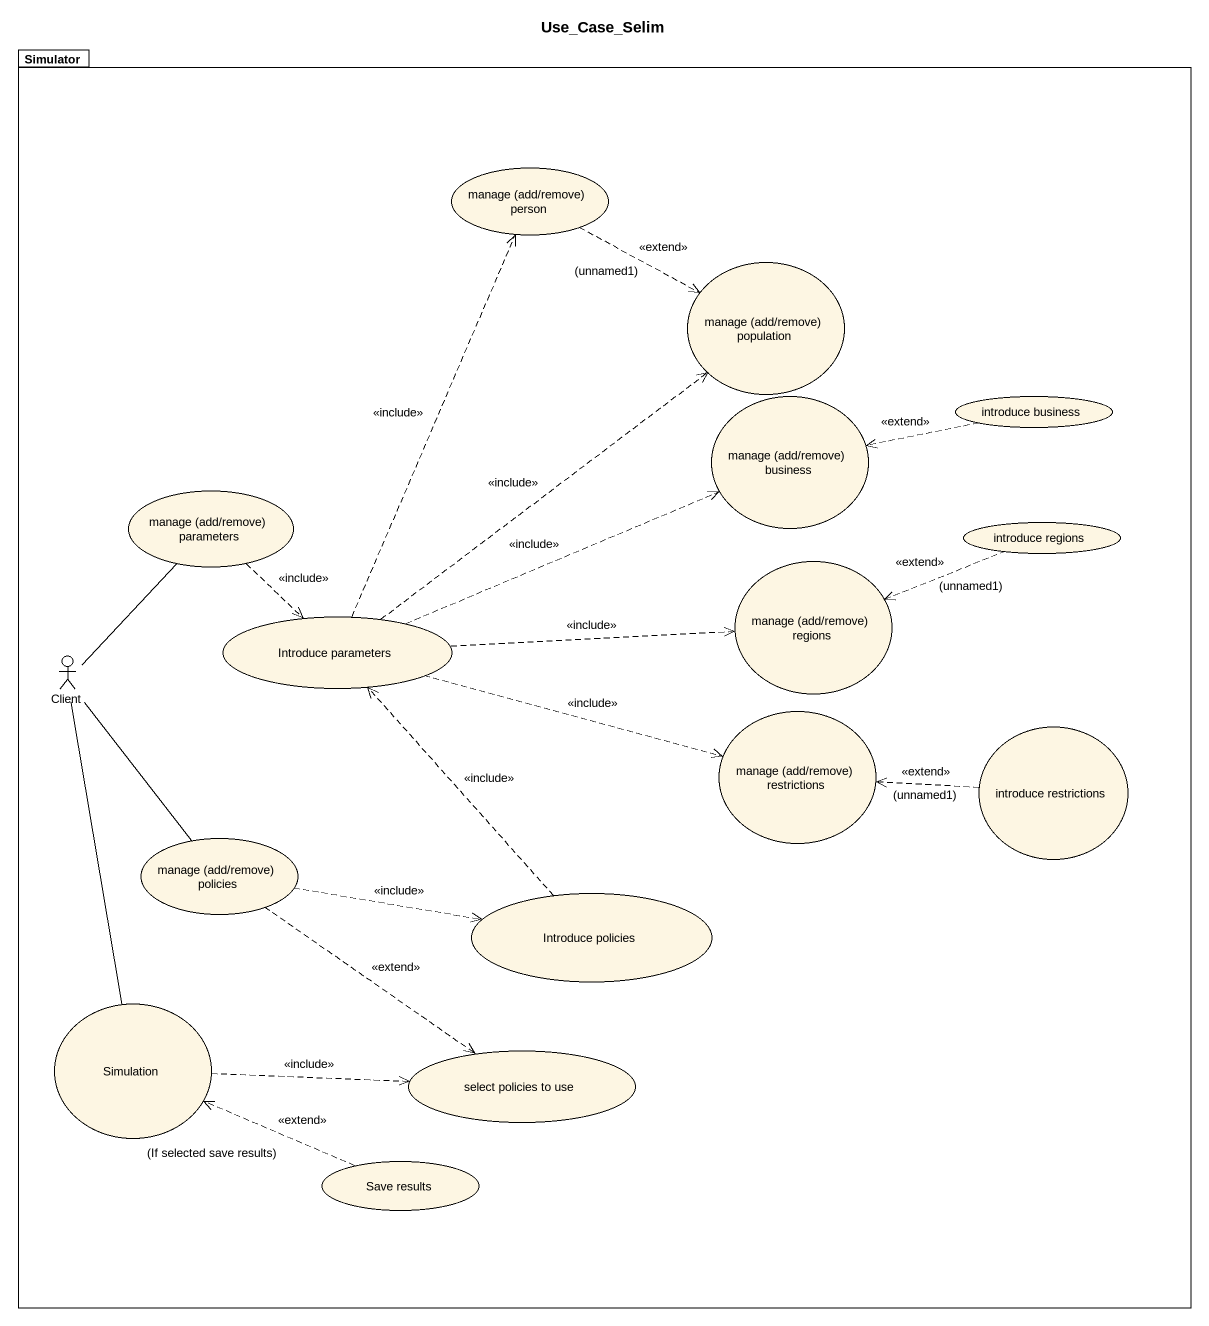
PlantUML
@startuml
title Use_Case_Selim
package Simulator {
  usecase "manage (add/remove) person" as manage_add_remove_person
  usecase "manage (add/remove) population" as manage_add_remove_population
  usecase "manage (add/remove) business" as manage_add_remove_business
  usecase "introduce business" as introduce_business
  usecase "manage (add/remove) parameters" as manage_add_remove_parameters
  usecase "manage (add/remove) regions" as manage_add_remove_regions
  usecase "introduce regions" as introduce_regions
  actor Client
  usecase "Introduce parameters" as Introduce_parameters
  usecase "manage (add/remove) restrictions" as manage_add_remove
  usecase "introduce restrictions" as introduce_restrictions
  usecase "manage (add/remove) policies" as manage_add_remove_policies
  usecase "Introduce policies" as Introduce_policies
  usecase Simulation
  usecase "select policies to use" as select_policies_to_use
  usecase "Save results" as Save_results
}
manage_add_remove_person .right.> manage_add_remove_population : <<extend>>\n(unnamed1)
introduce_business .left.> manage_add_remove_business : <<extend>>
manage_add_remove_parameters ..> Introduce_parameters : <<include>>
introduce_regions .left.> manage_add_remove_regions : <<extend>>\n(unnamed1)
Client -up- manage_add_remove_parameters
Client -- manage_add_remove_policies
Client -- Simulation
Introduce_parameters .up.> manage_add_remove_person : <<include>>
Introduce_parameters .up.> manage_add_remove_population : <<include>>
Introduce_parameters .right.> manage_add_remove_business : <<include>>
Introduce_parameters .right.> manage_add_remove_regions : <<include>>
Introduce_parameters .right.> manage_add_remove : <<include>>
introduce_restrictions .left.> manage_add_remove : <<extend>>\n(unnamed1)
manage_add_remove_policies .right.> Introduce_policies : <<include>>
manage_add_remove_policies ..> select_policies_to_use : <<extend>>
Introduce_policies .up.> Introduce_parameters : <<include>>
Simulation .right.> select_policies_to_use : <<include>>
Save_results .left.> Simulation : <<extend>>\n(If selected save results)
@enduml
